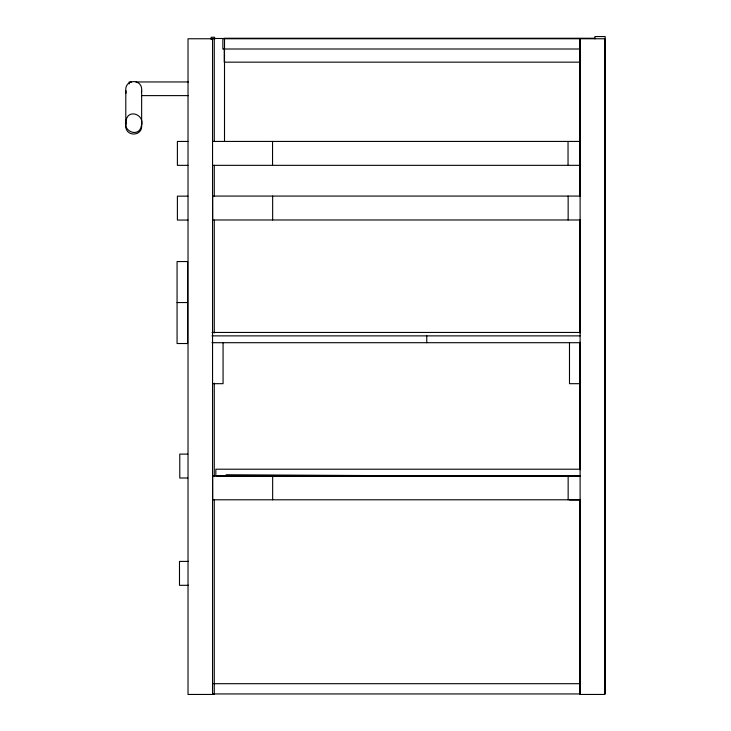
<?xml version="1.0" encoding="UTF-8"?>
<svg xmlns="http://www.w3.org/2000/svg" width="731" height="731" viewBox="0 0 731 731"><rect width="100%" height="100%" fill="white"/><g stroke="black" fill="none" stroke-linecap="round" stroke-linejoin="round"><path stroke-width="1.1" d="M125.796 90.699C124.572 78.519 142.965 78.619 141.64 90.781L141.64 124.928C142.874 137.108 124.48 137.008 125.796 124.846L125.796 90.699L126.061 93.212M125.796 124.846L126.079 122.342M141.458 92.453L141.64 90.781M224.262 38.25L594.961 38.25M214.265 38.761L188.022 38.761L188.022 694.45L214.265 694.45L214.265 499.456M580.003 49.004L222.854 49.004L222.854 38.761L604.647 38.761L604.647 694.45L580.003 694.45L580.003 499.456M580.131 62.162L224.262 62.162L224.262 48.502M131.489 81.954L129.213 81.954L129.213 83.955M136.039 81.954L188.406 81.954M141.732 95.615L188.406 95.615M187.913 141.448L177.395 141.448L177.395 165.352L187.913 165.352M212.529 141.43L579.994 141.43M212.529 165.334L579.994 165.334M187.913 196.155L177.395 196.155L177.395 220.058L187.913 220.058M580.103 196.072L212.639 196.072L212.694 219.976L580.103 219.976M177.066 302.543L187.584 302.543M211.981 332.459L580.569 332.459M211.99 335.876L580.103 335.876M211.99 342.702L580.103 342.702M212.557 383.684L223.074 383.684L223.074 342.702M580.003 383.684L569.486 383.684L569.486 342.702M187.748 454.106L179.78 454.106L179.78 478.01L187.748 478.01M580.103 469.201L215.837 469.201L215.837 476.036L580.103 476.055M580.103 475.89L212.639 475.89L212.694 499.794L580.103 499.794M569.586 499.967L580.103 499.967M188.589 561.408L179.488 561.408L179.488 585.312L188.589 585.312M213.452 683.695L580.149 683.695M213.452 693.938L580.149 693.938M226.08 474.748L488.335 476.247M141.467 123.256L141.64 124.928M605.204 693.938L605.204 36.55L594.961 36.55L594.961 38.834M604.537 38.761L604.537 694.45M580.103 38.761L580.103 694.45M580.003 38.761L580.003 196.127M580.003 220.077L580.003 332.97M580.003 342.09L580.003 469.805M568.151 196.072L568.151 219.976M568.151 475.89L568.151 499.794M568.042 141.43L568.042 165.334M426.767 335.876L426.767 342.702M272.654 196.072L272.654 219.976M272.654 475.89L272.654 499.794M272.544 141.43L272.544 165.334M224.508 140.937L224.508 38.487L214.265 38.487L214.265 141.394M214.585 39.529L214.585 37.254L211.177 37.254L211.177 39.529M214.265 165.343L214.265 196.127M214.265 220.077L214.265 332.97M214.265 383.145L214.265 476.649M212.557 38.761L212.557 694.45M126.079 120.633C122.095 131.452 139.356 138.214 141.366 125.732C145.341 114.913 128.089 108.142 126.079 120.633M187.584 261.561L177.066 261.561L177.066 343.524L187.584 343.524L187.584 261.561"/></g></svg>
